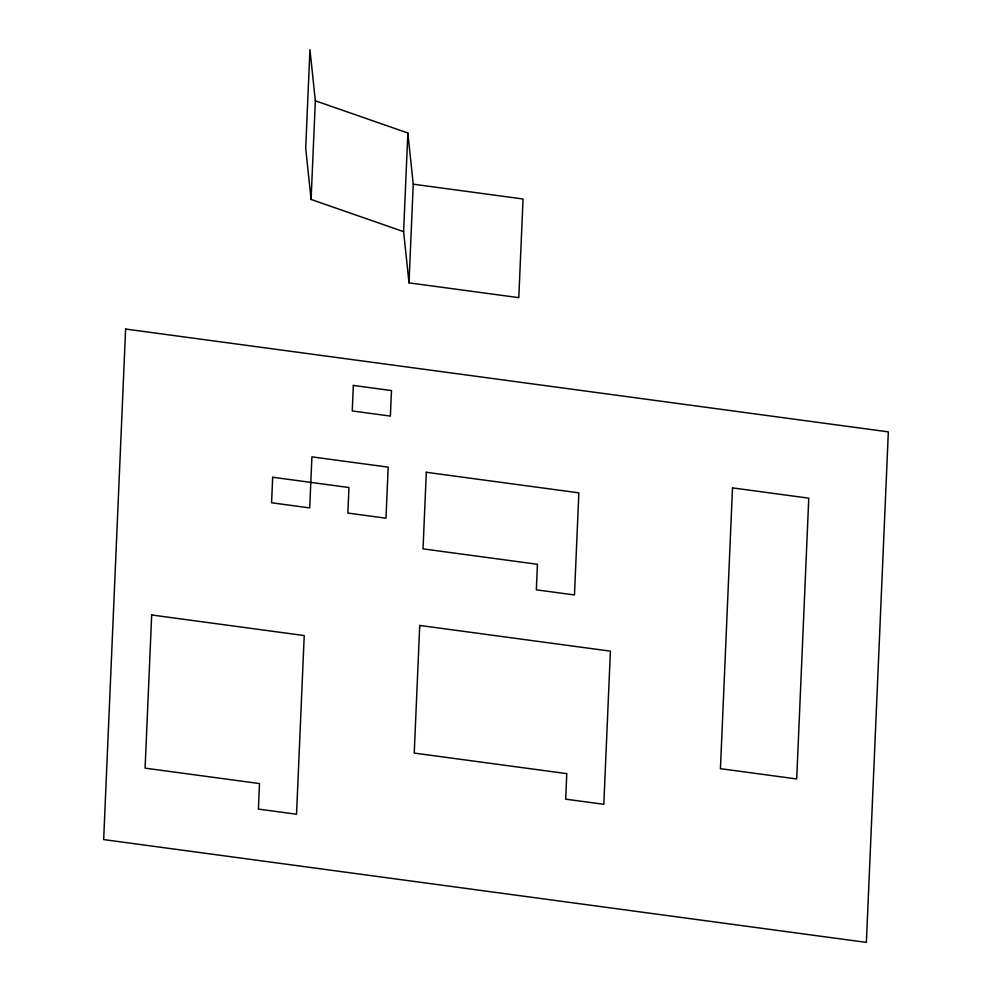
<?xml version="1.0" encoding="UTF-8"?>
<svg xmlns="http://www.w3.org/2000/svg" width="992" height="992" viewBox="0 0 992 992"><rect width="100%" height="100%" fill="white"/><g stroke="black" fill="none" stroke-linecap="round" stroke-linejoin="round"><path stroke-width="1.49" d="M311.091 199.454L315.344 100.8L309.95 49.6L305.697 148.254L311.091 199.454L403.608 231.657L409.002 282.856L518.804 297.662L523.044 198.995L413.242 184.19L407.848 133.002L315.344 100.8M403.608 231.657L407.848 133.002M409.002 282.856L413.242 184.19M125.624 329.046L103.664 839.579L866.376 942.4L888.336 431.867L125.624 329.046M151.677 614.978L145.092 768.143L259.495 783.568L258.404 809.088L296.534 814.234L304.222 635.55L151.677 614.978M272.676 477.251L271.572 502.77L309.715 507.916L311.91 456.866L388.182 467.145L385.987 518.196L347.845 513.05L348.948 487.531L272.676 477.251M353.338 385.429L352.247 410.948L390.377 416.094L391.48 390.563L353.338 385.429M419.728 625.444L414.234 753.077L566.779 773.636L565.688 799.168L603.818 804.301L610.402 651.149L419.728 625.444M426.312 472.279L423.026 548.861L537.428 564.287L536.337 589.818L574.467 594.952L578.857 492.85L426.312 472.279M732.505 487.89L720.428 768.676L796.7 778.956L808.778 498.17L732.505 487.89"/></g></svg>
